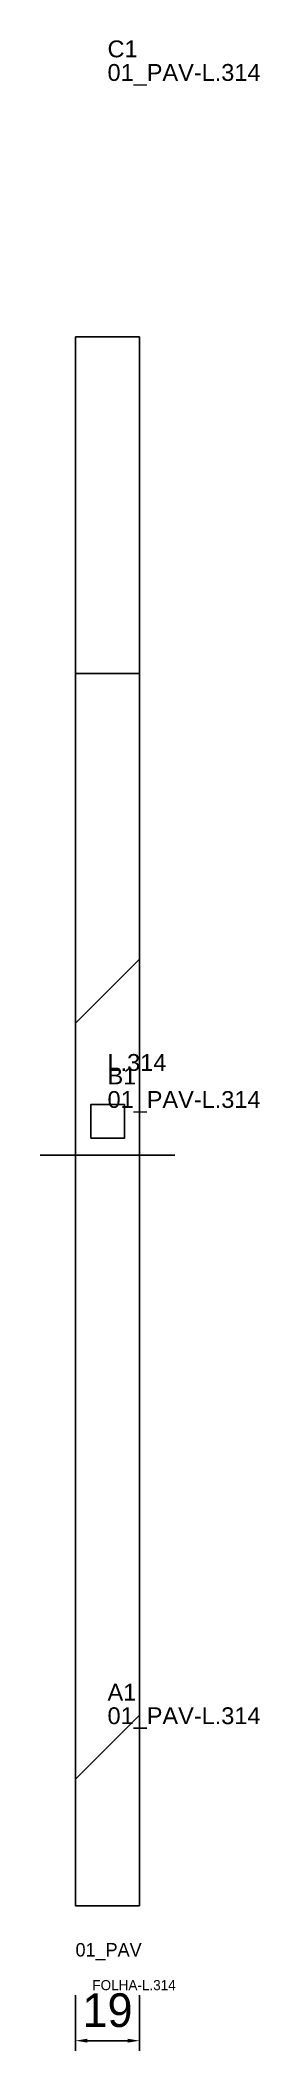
# Model space of a CAD drawing. Header units: metres. Extents: x 212 to 277, y -308 to 290.
import ezdxf

# ---------------------------------------------------------------- set-up
doc = ezdxf.new("R2010")
doc.units = ezdxf.units.M
for name, color, linetype in [('3', 3, 'CONTINUOUS'), ('AUX00', 7, 'CONTINUOUS'), ('COTA', 241, 'CONTINUOUS'), ('FOLHA', 255, 'CONTINUOUS'), ('Hachura', 251, 'CONTINUOUS'), ('NOMENCLATURA', 7, 'CONTINUOUS'), ('Nível', 160, 'CONTINUOUS'), ('Painéis', 200, 'CONTINUOUS'), ('Pilares', 5, 'CONTINUOUS'), ('SARR_2.2x7', 40, 'CONTINUOUS')]:
    doc.layers.add(name, color=color, linetype=linetype)
doc.styles.add('ARIAL', font='Arial.ttf')
doc.styles.add('STR_STANDARD', font='arial.ttf')
doc.dimstyles.new('EZ DXF', dxfattribs={"dimtxt": 10, "dimasz": 3.5, "dimexe": 3, "dimexo": 1.5, "dimgap": 1, "dimtad": 1, "dimdec": 1, "dimdsep": 46, "dimcen": 2.5, "dimazin": 3, "dimtfac": 1, "dimtmove": 0, "dimatfit": 3})

msp = doc.modelspace()

# ---------------------------------------------------------------- hatches: boundary and pattern name
at = {"layer": 'Hachura'}
h = msp.add_hatch(dxfattribs=at)
h.set_pattern_fill('ANSI31', scale=50)
h.paths.add_polyline_path([(222.2, -264.5), (241.2, -264.5), (241.2, 201.5), (222.2, 201.5)])
h = msp.add_hatch(dxfattribs=at)
h.set_pattern_fill('ANSI31', scale=50)
h.paths.add_polyline_path([(222.2, -264.5), (241.2, -264.5), (241.2, 201.5), (222.2, 201.5)])

# ---------------------------------------------------------------- linework, layer by layer
at = {"layer": '3'}
msp.add_lwpolyline([(222.2, 101.5), (241.2, 101.5)], close=True, dxfattribs=at)
msp.add_lwpolyline([(222.2, 101.5), (241.2, 101.5)], close=True, dxfattribs=at)
at = {"layer": 'Painéis', "color": 200}
for p, q in [((241.2, 201.5), (222.2, 201.5)), ((222.2, 201.5), (222.2, -264.5)), ((241.2, 201.5), (222.2, 201.5)), ((222.2, 201.5), (222.2, -264.5)), ((241.2, -264.5), (241.2, 201.5)), ((241.2, -264.5), (241.2, 201.5)), ((222.2, -264.5), (241.2, -264.5)), ((222.2, -264.5), (241.2, -264.5))]:
    msp.add_line(p, q, dxfattribs=at)
at = {"layer": 'Pilares'}
msp.add_lwpolyline([(226.7, -36.5), (236.7, -36.5), (236.7, -26.5), (226.7, -26.5)], close=True, dxfattribs=at)
msp.add_lwpolyline([(226.7, -36.5), (236.7, -36.5), (236.7, -26.5), (226.7, -26.5)], close=True, dxfattribs=at)
at = {"layer": 'SARR_2.2x7'}
msp.add_line((211.7, -41.5), (251.7, -41.5), dxfattribs=at)
msp.add_line((211.7, -41.5), (251.7, -41.5), dxfattribs=at)

# ---------------------------------------------------------------- texts
at = {"layer": '3', "style": 'STR_STANDARD'}
for s, p in [('C1', (231.7, 284.5)), ('C1', (231.7, 284.5)), ('B1', (231.7, -20.5)), ('B1', (231.7, -20.5)), ('A1', (231.7, -203.5)), ('A1', (231.7, -203.5))]:
    msp.add_text(s, height=5, dxfattribs=at).set_placement(p)
at = {"layer": 'AUX00', "style": 'STR_STANDARD'}
for p in [(231.7, 277.5), (231.7, 277.5), (231.7, -27.5), (231.7, -27.5), (231.7, -210.5), (231.7, -210.5)]:
    msp.add_text('01_PAV-L.314', height=5, dxfattribs=at).set_placement(p)
at = {"layer": 'FOLHA'}
msp.add_text('FOLHA-L.314', height=3, dxfattribs=at).set_placement((227.2, -289.5))
msp.add_text('FOLHA-L.314', height=3, dxfattribs=at).set_placement((227.2, -289.5))
at = {"layer": 'NOMENCLATURA', "insert": (231.7, -11.5), "char_height": 5, "attachment_point": 1, "style": 'ARIAL'}
msp.add_mtext('L.314', dxfattribs=at)
msp.add_mtext('L.314', dxfattribs=at)
at = {"layer": 'Nível'}
msp.add_text('01_PAV', height=4, dxfattribs=at).set_placement((222.2, -279.5))
msp.add_text('01_PAV', height=4, dxfattribs=at).set_placement((222.2, -279.5))

# ---------------------------------------------------------------- dimensions: what is measured, and where the dimension line sits
at = {"layer": 'COTA'}
msp.add_linear_dim(base=(222.2, -304.5), p1=(222.2, -289.5), p2=(241.2, -289.5), dimstyle='EZ DXF', dxfattribs=at).render()
msp.add_linear_dim(base=(222.2, -304.5), p1=(222.2, -289.5), p2=(241.2, -289.5), dimstyle='EZ DXF', dxfattribs=at).render()

doc.saveas('drawing.dxf')
